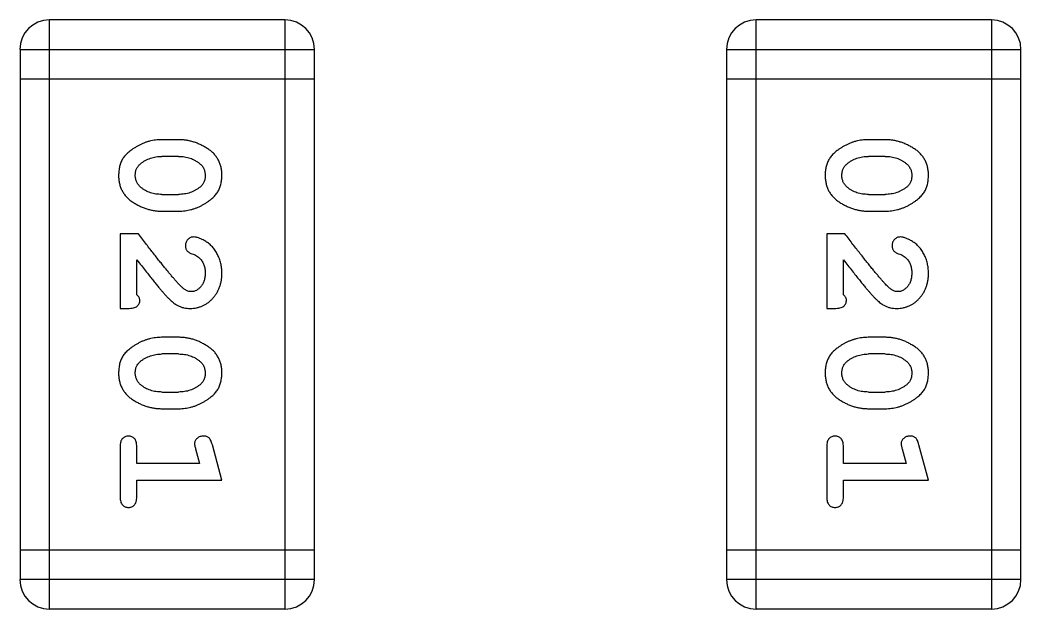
# Model space of a CAD drawing. Header units: millimetres. Extents: x 563 to 681, y 173 to 284.
# Drawn here: x 650.065 to 651.101, y 178.621 to 179.23 of the extents above; entities that cross this region are included whole.
import ezdxf

# ---------------------------------------------------------------- set-up
doc = ezdxf.new("R2010")
doc.units = ezdxf.units.MM
doc.header["$LTSCALE"] = 30.734
doc.layers.get('0').update_dxf_attribs({"linetype": 'CONTINUOUS'})

msp = doc.modelspace()

# ---------------------------------------------------------------- linework, layer by layer
at = {"linetype": 'Continuous'}
for p, q in [((650.3389, 179.2302), (650.095, 179.2302)), ((650.095, 178.6206), (650.095, 179.2302)), ((650.3389, 179.2302), (650.3389, 178.6206)), ((651.0705, 179.2302), (650.8267, 179.2302)), ((650.8267, 178.6206), (650.8267, 179.2302)), ((651.0705, 179.2302), (651.0705, 178.6206)), ((650.0646, 179.1997), (650.3694, 179.1997)), ((650.0646, 179.1997), (650.0646, 178.651)), ((650.3694, 178.651), (650.3694, 179.1997)), ((650.7962, 179.1997), (651.101, 179.1997)), ((650.7962, 179.1997), (650.7962, 178.651)), ((651.101, 178.651), (651.101, 179.1997)), ((650.0646, 179.1692), (650.3694, 179.1692)), ((650.7962, 179.1692), (651.101, 179.1692)), ((650.229, 179.1063), (650.2112, 179.1063)), ((650.9606, 179.1063), (650.9429, 179.1063)), ((650.2287, 179.089), (650.2115, 179.089)), ((650.9604, 179.089), (650.9432, 179.089)), ((650.2115, 179.0496), (650.2287, 179.0496)), ((650.9432, 179.0496), (650.9604, 179.0496)), ((650.2112, 179.0323), (650.229, 179.0323)), ((650.9429, 179.0323), (650.9606, 179.0323)), ((650.1871, 179.0087), (650.1682, 179.0087)), ((650.1682, 179.0087), (650.1682, 178.9317)), ((650.9187, 179.0087), (650.8999, 179.0087)), ((650.8999, 179.0087), (650.8999, 178.9317)), ((650.1855, 178.9458), (650.1855, 178.982)), ((650.9172, 178.9458), (650.9172, 178.982)), ((650.1682, 178.9317), (650.1761, 178.9317)), ((650.8999, 178.9317), (650.9077, 178.9317)), ((650.229, 178.9018), (650.2112, 178.9018)), ((650.9606, 178.9018), (650.9429, 178.9018)), ((650.2287, 178.8845), (650.2115, 178.8845)), ((650.9604, 178.8845), (650.9432, 178.8845)), ((650.2115, 178.8451), (650.2287, 178.8451)), ((650.9432, 178.8451), (650.9604, 178.8451)), ((650.2112, 178.8278), (650.229, 178.8278)), ((650.9429, 178.8278), (650.9606, 178.8278)), ((650.2736, 178.7539), (650.2637, 178.7905)), ((651.0053, 178.7539), (650.9954, 178.7905)), ((650.1682, 178.7885), (650.1682, 178.7366)), ((650.1855, 178.7712), (650.1855, 178.7885)), ((650.2463, 178.7862), (650.2505, 178.7712)), ((650.8999, 178.7885), (650.8999, 178.7366)), ((650.9172, 178.7712), (650.9172, 178.7885)), ((650.978, 178.7862), (650.9821, 178.7712)), ((650.2505, 178.7712), (650.1855, 178.7712)), ((650.9821, 178.7712), (650.9172, 178.7712)), ((650.1855, 178.7539), (650.2736, 178.7539)), ((650.1855, 178.7366), (650.1855, 178.7539)), ((650.9172, 178.7539), (651.0053, 178.7539)), ((650.9172, 178.7366), (650.9172, 178.7539)), ((650.3694, 178.6815), (650.0646, 178.6815)), ((651.101, 178.6815), (650.7962, 178.6815)), ((650.3694, 178.651), (650.0646, 178.651)), ((651.101, 178.651), (650.7962, 178.651)), ((650.095, 178.6206), (650.3389, 178.6206)), ((650.8267, 178.6206), (651.0705, 178.6206))]:
    msp.add_line(p, q, dxfattribs=at)
for centre, start, end in [((650.095, 179.1997), 90, 180), ((650.3389, 179.1997), 0, 90), ((650.8267, 179.1997), 90, 180), ((651.0705, 179.1997), 0, 90), ((650.095, 178.651), 180, 270), ((650.3389, 178.651), 270, 0), ((650.8267, 178.651), 180, 270), ((651.0705, 178.651), 270, 0)]:
    msp.add_arc(centre, 0.0305, start, end, dxfattribs=at)
for points, knots in [([(650.2112, 179.1063), (650.2102, 179.1063), (650.208, 179.1062), (650.2049, 179.1059), (650.2017, 179.1054), (650.1986, 179.1047), (650.1956, 179.1039), (650.1926, 179.1027), (650.1896, 179.1015), (650.1868, 179.1), (650.184, 179.0984), (650.1815, 179.0968), (650.1792, 179.0951), (650.1771, 179.0935), (650.1752, 179.0918), (650.1735, 179.0901), (650.1721, 179.0884), (650.1705, 179.086), (650.1689, 179.0828), (650.1676, 179.0786), (650.1668, 179.0741), (650.1667, 179.0709), (650.1666, 179.0692)], [0, 0, 0, 0, 0.049886, 0.09882, 0.148132, 0.19689, 0.246038, 0.295176, 0.345305, 0.395692, 0.445312, 0.491875, 0.535813, 0.577009, 0.616081, 0.652689, 0.687585, 0.720206, 0.785062, 0.85223, 0.923759, 1, 1, 1, 1]), ([(650.2736, 179.0695), (650.2736, 179.0709), (650.2735, 179.0737), (650.2728, 179.0778), (650.2716, 179.0816), (650.2701, 179.0852), (650.268, 179.0885), (650.2655, 179.0916), (650.2625, 179.0944), (650.2591, 179.0968), (650.2555, 179.099), (650.2519, 179.1009), (650.2482, 179.1026), (650.2444, 179.1039), (650.2406, 179.105), (650.2368, 179.1057), (650.2329, 179.1062), (650.2303, 179.1062), (650.229, 179.1063)], [0, 0, 0, 0, 0.06692, 0.130834, 0.19258, 0.252759, 0.312631, 0.373411, 0.436359, 0.501894, 0.568244, 0.632472, 0.69556, 0.757163, 0.818592, 0.878885, 0.939235, 1, 1, 1, 1]), ([(650.9429, 179.1063), (650.9418, 179.1063), (650.9397, 179.1062), (650.9365, 179.1059), (650.9334, 179.1054), (650.9303, 179.1047), (650.9272, 179.1039), (650.9243, 179.1027), (650.9213, 179.1015), (650.9184, 179.1), (650.9157, 179.0984), (650.9131, 179.0968), (650.9108, 179.0951), (650.9087, 179.0935), (650.9069, 179.0918), (650.9052, 179.0901), (650.9038, 179.0884), (650.9022, 179.086), (650.9006, 179.0828), (650.8992, 179.0786), (650.8984, 179.0741), (650.8983, 179.0709), (650.8983, 179.0692)], [0, 0, 0, 0, 0.049886, 0.09882, 0.148132, 0.19689, 0.246038, 0.295176, 0.345305, 0.395692, 0.445312, 0.491875, 0.535813, 0.577009, 0.616081, 0.652689, 0.687585, 0.720206, 0.785062, 0.85223, 0.923759, 1, 1, 1, 1]), ([(651.0053, 179.0695), (651.0052, 179.0709), (651.0051, 179.0737), (651.0044, 179.0778), (651.0033, 179.0816), (651.0017, 179.0852), (650.9997, 179.0885), (650.9971, 179.0916), (650.9942, 179.0944), (650.9908, 179.0968), (650.9872, 179.099), (650.9835, 179.1009), (650.9798, 179.1026), (650.976, 179.1039), (650.9723, 179.105), (650.9684, 179.1057), (650.9645, 179.1062), (650.9619, 179.1062), (650.9606, 179.1063)], [0, 0, 0, 0, 0.06692, 0.130834, 0.19258, 0.252759, 0.312631, 0.373411, 0.436359, 0.501894, 0.568244, 0.632472, 0.69556, 0.757163, 0.818592, 0.878885, 0.939235, 1, 1, 1, 1]), ([(650.1839, 179.0692), (650.1839, 179.0698), (650.184, 179.0711), (650.1842, 179.0729), (650.1846, 179.0746), (650.1852, 179.0762), (650.186, 179.0776), (650.1869, 179.079), (650.188, 179.0802), (650.1888, 179.081), (650.1892, 179.0813)], [0, 0, 0, 0, 0.139844, 0.271849, 0.399162, 0.521619, 0.6402, 0.758957, 0.87828, 1, 1, 1, 1]), ([(650.1892, 179.0813), (650.19, 179.0819), (650.1916, 179.0832), (650.1941, 179.0847), (650.1968, 179.086), (650.1995, 179.0871), (650.2024, 179.0879), (650.2053, 179.0886), (650.2084, 179.0889), (650.2105, 179.0889), (650.2115, 179.089)], [0, 0, 0, 0, 0.124927, 0.248361, 0.370889, 0.492583, 0.61616, 0.741472, 0.869044, 1, 1, 1, 1]), ([(650.2287, 179.089), (650.2298, 179.0889), (650.2318, 179.0889), (650.2349, 179.0886), (650.2378, 179.088), (650.2406, 179.0872), (650.2433, 179.0862), (650.2458, 179.0849), (650.2483, 179.0835), (650.2497, 179.0823), (650.2505, 179.0817)], [0, 0, 0, 0, 0.135446, 0.266257, 0.393419, 0.517936, 0.639137, 0.758785, 0.879345, 1, 1, 1, 1]), ([(650.2505, 179.0817), (650.2509, 179.0813), (650.2519, 179.0805), (650.253, 179.0792), (650.2541, 179.0778), (650.2549, 179.0762), (650.2555, 179.0746), (650.256, 179.073), (650.2562, 179.0712), (650.2563, 179.07), (650.2563, 179.0694)], [0, 0, 0, 0, 0.13042, 0.256046, 0.378133, 0.498725, 0.620452, 0.742761, 0.869406, 1, 1, 1, 1]), ([(650.9156, 179.0692), (650.9156, 179.0698), (650.9156, 179.0711), (650.9159, 179.0729), (650.9163, 179.0746), (650.9169, 179.0762), (650.9176, 179.0776), (650.9185, 179.079), (650.9196, 179.0802), (650.9205, 179.081), (650.9209, 179.0813)], [0, 0, 0, 0, 0.139844, 0.271849, 0.399162, 0.521619, 0.6402, 0.758957, 0.87828, 1, 1, 1, 1]), ([(650.9209, 179.0813), (650.9217, 179.0819), (650.9232, 179.0832), (650.9258, 179.0847), (650.9284, 179.086), (650.9312, 179.0871), (650.934, 179.0879), (650.937, 179.0886), (650.94, 179.0889), (650.9421, 179.0889), (650.9432, 179.089)], [0, 0, 0, 0, 0.124927, 0.248361, 0.370889, 0.492583, 0.61616, 0.741472, 0.869044, 1, 1, 1, 1]), ([(650.9604, 179.089), (650.9614, 179.0889), (650.9635, 179.0889), (650.9666, 179.0886), (650.9695, 179.088), (650.9723, 179.0872), (650.975, 179.0862), (650.9775, 179.0849), (650.9799, 179.0835), (650.9814, 179.0823), (650.9821, 179.0817)], [0, 0, 0, 0, 0.135446, 0.266257, 0.393419, 0.517936, 0.639137, 0.758785, 0.879345, 1, 1, 1, 1]), ([(650.9821, 179.0817), (650.9826, 179.0813), (650.9835, 179.0805), (650.9847, 179.0792), (650.9857, 179.0778), (650.9865, 179.0762), (650.9872, 179.0746), (650.9876, 179.073), (650.9879, 179.0712), (650.9879, 179.07), (650.9879, 179.0694)], [0, 0, 0, 0, 0.13042, 0.256046, 0.378133, 0.498725, 0.620452, 0.742761, 0.869406, 1, 1, 1, 1]), ([(650.1666, 179.0692), (650.1667, 179.0678), (650.1667, 179.065), (650.1674, 179.0609), (650.1686, 179.057), (650.1702, 179.0535), (650.1722, 179.0501), (650.1747, 179.0471), (650.1776, 179.0443), (650.181, 179.0418), (650.1846, 179.0396), (650.1883, 179.0377), (650.192, 179.036), (650.1958, 179.0347), (650.1996, 179.0336), (650.2034, 179.0329), (650.2073, 179.0324), (650.2099, 179.0324), (650.2112, 179.0323)], [0, 0, 0, 0, 0.067217, 0.131051, 0.19272, 0.252824, 0.312745, 0.373449, 0.436041, 0.501494, 0.567761, 0.632087, 0.695096, 0.757109, 0.817993, 0.878657, 0.939311, 1, 1, 1, 1]), ([(650.1897, 179.0569), (650.1893, 179.0573), (650.1884, 179.0581), (650.1872, 179.0594), (650.1862, 179.0608), (650.1853, 179.0623), (650.1847, 179.0639), (650.1843, 179.0656), (650.184, 179.0674), (650.1839, 179.0686), (650.1839, 179.0692)], [0, 0, 0, 0, 0.129853, 0.25607, 0.380154, 0.49978, 0.62208, 0.743277, 0.868791, 1, 1, 1, 1]), ([(650.229, 179.0323), (650.2301, 179.0324), (650.2322, 179.0324), (650.2354, 179.0327), (650.2385, 179.0332), (650.2416, 179.0339), (650.2447, 179.0348), (650.2477, 179.0359), (650.2507, 179.0372), (650.2535, 179.0387), (650.2563, 179.0403), (650.2588, 179.0419), (650.2611, 179.0436), (650.2633, 179.0453), (650.2651, 179.047), (650.2667, 179.0487), (650.2682, 179.0504), (650.2697, 179.0528), (650.2713, 179.056), (650.2727, 179.0601), (650.2734, 179.0647), (650.2735, 179.0678), (650.2736, 179.0695)], [0, 0, 0, 0, 0.049855, 0.099516, 0.148482, 0.19758, 0.246804, 0.296268, 0.346517, 0.397047, 0.446826, 0.49336, 0.537801, 0.579207, 0.617974, 0.654833, 0.689171, 0.722088, 0.786392, 0.853518, 0.924186, 1, 1, 1, 1]), ([(650.2563, 179.0694), (650.2563, 179.0687), (650.2563, 179.0675), (650.256, 179.0657), (650.2556, 179.064), (650.255, 179.0624), (650.2543, 179.0609), (650.2533, 179.0596), (650.2523, 179.0583), (650.2514, 179.0576), (650.251, 179.0572)], [0, 0, 0, 0, 0.138115, 0.270177, 0.397547, 0.520057, 0.63869, 0.757499, 0.878226, 1, 1, 1, 1]), ([(650.8983, 179.0692), (650.8983, 179.0678), (650.8984, 179.065), (650.8991, 179.0609), (650.9002, 179.057), (650.9018, 179.0535), (650.9038, 179.0501), (650.9064, 179.0471), (650.9093, 179.0443), (650.9127, 179.0418), (650.9163, 179.0396), (650.92, 179.0377), (650.9237, 179.036), (650.9274, 179.0347), (650.9313, 179.0336), (650.9351, 179.0329), (650.939, 179.0324), (650.9416, 179.0324), (650.9429, 179.0323)], [0, 0, 0, 0, 0.067217, 0.131051, 0.19272, 0.252824, 0.312745, 0.373449, 0.436041, 0.501494, 0.567761, 0.632087, 0.695096, 0.757109, 0.817993, 0.878657, 0.939311, 1, 1, 1, 1]), ([(650.9214, 179.0569), (650.9209, 179.0573), (650.92, 179.0581), (650.9188, 179.0594), (650.9178, 179.0608), (650.917, 179.0623), (650.9164, 179.0639), (650.9159, 179.0656), (650.9156, 179.0674), (650.9156, 179.0686), (650.9156, 179.0692)], [0, 0, 0, 0, 0.129853, 0.25607, 0.380154, 0.49978, 0.62208, 0.743277, 0.868791, 1, 1, 1, 1]), ([(650.9606, 179.0323), (650.9617, 179.0324), (650.9639, 179.0324), (650.967, 179.0327), (650.9702, 179.0332), (650.9733, 179.0339), (650.9763, 179.0348), (650.9793, 179.0359), (650.9823, 179.0372), (650.9852, 179.0387), (650.9879, 179.0403), (650.9905, 179.0419), (650.9928, 179.0436), (650.9949, 179.0453), (650.9968, 179.047), (650.9984, 179.0487), (650.9998, 179.0504), (651.0014, 179.0528), (651.003, 179.056), (651.0043, 179.0601), (651.0051, 179.0647), (651.0052, 179.0678), (651.0053, 179.0695)], [0, 0, 0, 0, 0.049855, 0.099516, 0.148482, 0.19758, 0.246804, 0.296268, 0.346517, 0.397047, 0.446826, 0.49336, 0.537801, 0.579207, 0.617974, 0.654833, 0.689171, 0.722088, 0.786392, 0.853518, 0.924186, 1, 1, 1, 1]), ([(650.9879, 179.0694), (650.9879, 179.0687), (650.9879, 179.0675), (650.9877, 179.0657), (650.9873, 179.064), (650.9867, 179.0624), (650.9859, 179.0609), (650.985, 179.0596), (650.9839, 179.0583), (650.9831, 179.0576), (650.9827, 179.0572)], [0, 0, 0, 0, 0.138115, 0.270177, 0.397547, 0.520057, 0.63869, 0.757499, 0.878226, 1, 1, 1, 1]), ([(650.2115, 179.0496), (650.2104, 179.0497), (650.2084, 179.0497), (650.2053, 179.05), (650.2024, 179.0506), (650.1996, 179.0514), (650.1969, 179.0524), (650.1944, 179.0537), (650.192, 179.0551), (650.1905, 179.0563), (650.1897, 179.0569)], [0, 0, 0, 0, 0.135449, 0.266263, 0.393429, 0.516942, 0.639128, 0.758779, 0.879341, 1, 1, 1, 1]), ([(650.251, 179.0572), (650.2502, 179.0566), (650.2486, 179.0554), (650.2461, 179.0539), (650.2434, 179.0525), (650.2407, 179.0515), (650.2378, 179.0506), (650.2349, 179.0501), (650.2318, 179.0497), (650.2298, 179.0497), (650.2287, 179.0496)], [0, 0, 0, 0, 0.125331, 0.248948, 0.371201, 0.494032, 0.616811, 0.742104, 0.868849, 1, 1, 1, 1]), ([(650.9432, 179.0496), (650.9421, 179.0497), (650.94, 179.0497), (650.937, 179.05), (650.934, 179.0506), (650.9312, 179.0514), (650.9286, 179.0524), (650.926, 179.0537), (650.9236, 179.0551), (650.9221, 179.0563), (650.9214, 179.0569)], [0, 0, 0, 0, 0.135449, 0.266263, 0.393429, 0.516942, 0.639128, 0.758779, 0.879341, 1, 1, 1, 1]), ([(650.9827, 179.0572), (650.9819, 179.0566), (650.9803, 179.0554), (650.9777, 179.0539), (650.9751, 179.0525), (650.9723, 179.0515), (650.9695, 179.0506), (650.9665, 179.0501), (650.9635, 179.0497), (650.9614, 179.0497), (650.9604, 179.0496)], [0, 0, 0, 0, 0.125331, 0.248948, 0.371201, 0.494032, 0.616811, 0.742104, 0.868849, 1, 1, 1, 1]), ([(650.2321, 178.9537), (650.2316, 178.9542), (650.2306, 178.9551), (650.2291, 178.9567), (650.2273, 178.9586), (650.2254, 178.9608), (650.2233, 178.9632), (650.2209, 178.966), (650.2184, 178.969), (650.2157, 178.9723), (650.2128, 178.9759), (650.2097, 178.9797), (650.2064, 178.9839), (650.2029, 178.9883), (650.1992, 178.993), (650.1954, 178.998), (650.1913, 179.0033), (650.1885, 179.0069), (650.1871, 179.0087)], [0, 0, 0, 0, 0.026647, 0.057942, 0.094152, 0.134806, 0.180631, 0.231142, 0.286385, 0.346321, 0.411439, 0.481035, 0.555329, 0.634592, 0.718826, 0.807759, 0.901393, 1, 1, 1, 1]), ([(650.9637, 178.9537), (650.9633, 178.9542), (650.9623, 178.9551), (650.9607, 178.9567), (650.959, 178.9586), (650.9571, 178.9608), (650.9549, 178.9632), (650.9526, 178.966), (650.9501, 178.969), (650.9474, 178.9723), (650.9445, 178.9759), (650.9414, 178.9797), (650.9381, 178.9839), (650.9346, 178.9883), (650.9309, 178.993), (650.927, 178.998), (650.9229, 179.0033), (650.9202, 179.0069), (650.9187, 179.0087)], [0, 0, 0, 0, 0.026647, 0.057942, 0.094152, 0.134806, 0.180631, 0.231142, 0.286385, 0.346321, 0.411439, 0.481035, 0.555329, 0.634592, 0.718826, 0.807759, 0.901393, 1, 1, 1, 1]), ([(650.2443, 179.0056), (650.2437, 179.0056), (650.2426, 179.0055), (650.2411, 179.005), (650.2396, 179.0041), (650.2383, 179.003), (650.2372, 179.0017), (650.2364, 179.0001), (650.2359, 178.9985), (650.2359, 178.9974), (650.2358, 178.9968)], [0, 0, 0, 0, 0.120856, 0.239483, 0.360995, 0.490166, 0.620982, 0.746416, 0.870253, 1, 1, 1, 1]), ([(650.2358, 178.9968), (650.2359, 178.9963), (650.2359, 178.9953), (650.2362, 178.9939), (650.2366, 178.9927), (650.2373, 178.9916), (650.2382, 178.9905), (650.2394, 178.9897), (650.2408, 178.9889), (650.2418, 178.9885), (650.2424, 178.9883)], [0, 0, 0, 0, 0.127347, 0.246131, 0.359406, 0.470543, 0.586092, 0.711469, 0.847022, 1, 1, 1, 1]), ([(650.2736, 178.9683), (650.2735, 178.97), (650.2734, 178.9734), (650.2726, 178.9783), (650.2711, 178.9831), (650.2691, 178.9876), (650.2667, 178.9917), (650.2638, 178.9953), (650.2606, 178.9985), (650.257, 179.001), (650.2535, 179.003), (650.2501, 179.0044), (650.2471, 179.0054), (650.2452, 179.0055), (650.2443, 179.0056)], [0, 0, 0, 0, 0.098286, 0.193983, 0.289056, 0.384352, 0.477435, 0.566197, 0.652355, 0.737986, 0.818188, 0.887401, 0.94802, 1, 1, 1, 1]), ([(650.9759, 179.0056), (650.9754, 179.0056), (650.9743, 179.0055), (650.9727, 179.005), (650.9713, 179.0041), (650.97, 179.003), (650.9689, 179.0017), (650.9681, 179.0001), (650.9676, 178.9985), (650.9675, 178.9974), (650.9675, 178.9968)], [0, 0, 0, 0, 0.120856, 0.239483, 0.360995, 0.490166, 0.620982, 0.746416, 0.870253, 1, 1, 1, 1]), ([(650.9675, 178.9968), (650.9675, 178.9963), (650.9676, 178.9953), (650.9678, 178.9939), (650.9683, 178.9927), (650.969, 178.9916), (650.9699, 178.9905), (650.9711, 178.9897), (650.9725, 178.9889), (650.9735, 178.9885), (650.9741, 178.9883)], [0, 0, 0, 0, 0.127347, 0.246131, 0.359406, 0.470543, 0.586092, 0.711469, 0.847022, 1, 1, 1, 1]), ([(651.0053, 178.9683), (651.0052, 178.97), (651.0051, 178.9734), (651.0042, 178.9783), (651.0028, 178.9831), (651.0008, 178.9876), (650.9984, 178.9917), (650.9955, 178.9953), (650.9923, 178.9985), (650.9887, 179.001), (650.9851, 179.003), (650.9818, 179.0044), (650.9788, 179.0054), (650.9768, 179.0055), (650.9759, 179.0056)], [0, 0, 0, 0, 0.098286, 0.193983, 0.289056, 0.384352, 0.477435, 0.566197, 0.652355, 0.737986, 0.818188, 0.887401, 0.94802, 1, 1, 1, 1]), ([(650.2424, 178.9883), (650.2433, 178.988), (650.245, 178.9874), (650.2473, 178.9862), (650.2493, 178.9849), (650.2504, 178.9838), (650.2509, 178.9833)], [0, 0, 0, 0, 0.285518, 0.544185, 0.781367, 1, 1, 1, 1]), ([(650.9741, 178.9883), (650.975, 178.988), (650.9767, 178.9874), (650.979, 178.9862), (650.981, 178.9849), (650.9821, 178.9838), (650.9826, 178.9833)], [0, 0, 0, 0, 0.285518, 0.544185, 0.781367, 1, 1, 1, 1]), ([(650.1855, 178.982), (650.1871, 178.98), (650.1901, 178.9762), (650.1944, 178.9707), (650.1983, 178.9657), (650.2019, 178.9613), (650.205, 178.9573), (650.2079, 178.9539), (650.2103, 178.951), (650.2118, 178.9492), (650.2125, 178.9484)], [0, 0, 0, 0, 0.176662, 0.337826, 0.484741, 0.617764, 0.73494, 0.837793, 0.926412, 1, 1, 1, 1]), ([(650.2509, 178.9833), (650.2513, 178.9828), (650.2522, 178.9818), (650.2533, 178.9802), (650.2542, 178.9785), (650.255, 178.9766), (650.2556, 178.9747), (650.256, 178.9727), (650.2563, 178.9706), (650.2563, 178.9692), (650.2563, 178.9684)], [0, 0, 0, 0, 0.121873, 0.243139, 0.363336, 0.485133, 0.607572, 0.734701, 0.864814, 1, 1, 1, 1]), ([(650.9172, 178.982), (650.9187, 178.98), (650.9217, 178.9762), (650.926, 178.9707), (650.93, 178.9657), (650.9335, 178.9613), (650.9367, 178.9573), (650.9395, 178.9539), (650.942, 178.951), (650.9435, 178.9492), (650.9442, 178.9484)], [0, 0, 0, 0, 0.176662, 0.337826, 0.484741, 0.617764, 0.73494, 0.837793, 0.926412, 1, 1, 1, 1]), ([(650.9826, 178.9833), (650.983, 178.9828), (650.9838, 178.9818), (650.985, 178.9802), (650.9859, 178.9785), (650.9866, 178.9766), (650.9872, 178.9747), (650.9876, 178.9727), (650.9879, 178.9706), (650.9879, 178.9692), (650.9879, 178.9684)], [0, 0, 0, 0, 0.121873, 0.243139, 0.363336, 0.485133, 0.607572, 0.734701, 0.864814, 1, 1, 1, 1]), ([(650.2408, 178.9317), (650.2419, 178.9317), (650.2441, 178.9318), (650.2474, 178.9322), (650.2505, 178.9331), (650.2535, 178.9342), (650.2563, 178.9356), (650.259, 178.9374), (650.2616, 178.9395), (650.2641, 178.9419), (650.2663, 178.9446), (650.2683, 178.9474), (650.2699, 178.9505), (650.2713, 178.9537), (650.2723, 178.9571), (650.2731, 178.9607), (650.2735, 178.9644), (650.2736, 178.967), (650.2736, 178.9683)], [0, 0, 0, 0, 0.060981, 0.120256, 0.178148, 0.236115, 0.293993, 0.352864, 0.413358, 0.476056, 0.539296, 0.602396, 0.665116, 0.728325, 0.792919, 0.859317, 0.928302, 1, 1, 1, 1]), ([(650.2563, 178.9684), (650.2562, 178.967), (650.2562, 178.9644), (650.2553, 178.9605), (650.2539, 178.9571), (650.252, 178.9543), (650.2497, 178.952), (650.2473, 178.9502), (650.2446, 178.9492), (650.2427, 178.949), (650.2418, 178.949)], [0, 0, 0, 0, 0.156344, 0.299348, 0.4327, 0.561, 0.682299, 0.791883, 0.89611, 1, 1, 1, 1]), ([(650.9725, 178.9317), (650.9736, 178.9317), (650.9758, 178.9318), (650.979, 178.9322), (650.9821, 178.9331), (650.9851, 178.9342), (650.988, 178.9356), (650.9907, 178.9374), (650.9933, 178.9395), (650.9957, 178.9419), (650.9979, 178.9446), (650.9999, 178.9474), (651.0016, 178.9505), (651.0029, 178.9537), (651.004, 178.9571), (651.0047, 178.9607), (651.0052, 178.9644), (651.0052, 178.967), (651.0053, 178.9683)], [0, 0, 0, 0, 0.060981, 0.120256, 0.178148, 0.236115, 0.293993, 0.352864, 0.413358, 0.476056, 0.539296, 0.602396, 0.665116, 0.728325, 0.792919, 0.859317, 0.928302, 1, 1, 1, 1]), ([(650.9879, 178.9684), (650.9879, 178.967), (650.9878, 178.9644), (650.987, 178.9605), (650.9856, 178.9571), (650.9837, 178.9543), (650.9814, 178.952), (650.9789, 178.9502), (650.9762, 178.9492), (650.9744, 178.949), (650.9734, 178.949)], [0, 0, 0, 0, 0.156344, 0.299348, 0.4327, 0.561, 0.682299, 0.791883, 0.89611, 1, 1, 1, 1]), ([(650.1886, 178.9403), (650.1886, 178.9408), (650.1885, 178.9417), (650.1879, 178.9431), (650.1869, 178.9445), (650.186, 178.9453), (650.1855, 178.9458)], [0, 0, 0, 0, 0.20611, 0.432681, 0.695597, 1, 1, 1, 1]), ([(650.2125, 178.9484), (650.2133, 178.9475), (650.2148, 178.9458), (650.217, 178.9435), (650.2191, 178.9414), (650.2211, 178.9395), (650.223, 178.9379), (650.2248, 178.9365), (650.2264, 178.9354), (650.2284, 178.9343), (650.231, 178.9332), (650.2342, 178.9323), (650.2375, 178.9317), (650.2397, 178.9317), (650.2408, 178.9317)], [0, 0, 0, 0, 0.103002, 0.197728, 0.285279, 0.365235, 0.437224, 0.502446, 0.560545, 0.611446, 0.707576, 0.80349, 0.900532, 1, 1, 1, 1]), ([(650.2418, 178.949), (650.241, 178.949), (650.2393, 178.9491), (650.2369, 178.9501), (650.2344, 178.9516), (650.2329, 178.953), (650.2321, 178.9537)], [0, 0, 0, 0, 0.212836, 0.442809, 0.70317, 1, 1, 1, 1]), ([(650.9203, 178.9403), (650.9203, 178.9408), (650.9202, 178.9417), (650.9195, 178.9431), (650.9185, 178.9445), (650.9176, 178.9453), (650.9172, 178.9458)], [0, 0, 0, 0, 0.20611, 0.432681, 0.695597, 1, 1, 1, 1]), ([(650.9442, 178.9484), (650.945, 178.9475), (650.9465, 178.9458), (650.9487, 178.9435), (650.9508, 178.9414), (650.9528, 178.9395), (650.9546, 178.9379), (650.9564, 178.9365), (650.958, 178.9354), (650.9601, 178.9343), (650.9627, 178.9332), (650.9658, 178.9323), (650.9691, 178.9317), (650.9714, 178.9317), (650.9725, 178.9317)], [0, 0, 0, 0, 0.103002, 0.197728, 0.285279, 0.365235, 0.437224, 0.502446, 0.560545, 0.611446, 0.707576, 0.80349, 0.900532, 1, 1, 1, 1]), ([(650.9734, 178.949), (650.9726, 178.949), (650.971, 178.9491), (650.9686, 178.9501), (650.9661, 178.9516), (650.9645, 178.953), (650.9637, 178.9537)], [0, 0, 0, 0, 0.212836, 0.442809, 0.70317, 1, 1, 1, 1]), ([(650.1761, 178.9317), (650.1771, 178.9317), (650.1791, 178.9317), (650.1818, 178.9322), (650.1841, 178.9328), (650.1858, 178.9339), (650.1871, 178.9352), (650.188, 178.9367), (650.1886, 178.9384), (650.1886, 178.9397), (650.1886, 178.9403)], [0, 0, 0, 0, 0.1844, 0.34094, 0.473574, 0.586824, 0.690029, 0.789175, 0.890445, 1, 1, 1, 1]), ([(650.9077, 178.9317), (650.9088, 178.9317), (650.9108, 178.9317), (650.9135, 178.9322), (650.9157, 178.9328), (650.9175, 178.9339), (650.9187, 178.9352), (650.9197, 178.9367), (650.9202, 178.9384), (650.9203, 178.9397), (650.9203, 178.9403)], [0, 0, 0, 0, 0.1844, 0.34094, 0.473574, 0.586824, 0.690029, 0.789175, 0.890445, 1, 1, 1, 1]), ([(650.2112, 178.9018), (650.2102, 178.9017), (650.208, 178.9017), (650.2049, 178.9014), (650.2017, 178.9009), (650.1986, 178.9002), (650.1956, 178.8993), (650.1926, 178.8982), (650.1896, 178.897), (650.1868, 178.8955), (650.184, 178.8939), (650.1815, 178.8923), (650.1792, 178.8906), (650.1771, 178.889), (650.1752, 178.8873), (650.1735, 178.8856), (650.1721, 178.8839), (650.1705, 178.8815), (650.1689, 178.8783), (650.1676, 178.8741), (650.1668, 178.8695), (650.1667, 178.8664), (650.1666, 178.8647)], [0, 0, 0, 0, 0.049886, 0.09882, 0.148132, 0.19689, 0.246038, 0.295176, 0.345305, 0.395692, 0.445312, 0.491875, 0.535813, 0.577009, 0.616081, 0.652689, 0.687585, 0.720206, 0.785062, 0.85223, 0.923759, 1, 1, 1, 1]), ([(650.2736, 178.865), (650.2736, 178.8664), (650.2735, 178.8692), (650.2728, 178.8733), (650.2716, 178.8771), (650.2701, 178.8807), (650.268, 178.884), (650.2655, 178.8871), (650.2625, 178.8898), (650.2591, 178.8923), (650.2555, 178.8945), (650.2519, 178.8964), (650.2482, 178.8981), (650.2444, 178.8994), (650.2406, 178.9005), (650.2368, 178.9012), (650.2329, 178.9017), (650.2303, 178.9017), (650.229, 178.9018)], [0, 0, 0, 0, 0.06692, 0.130834, 0.19258, 0.252759, 0.312631, 0.373411, 0.436359, 0.501894, 0.568244, 0.632472, 0.69556, 0.757163, 0.818592, 0.878885, 0.939235, 1, 1, 1, 1]), ([(650.9429, 178.9018), (650.9418, 178.9017), (650.9397, 178.9017), (650.9365, 178.9014), (650.9334, 178.9009), (650.9303, 178.9002), (650.9272, 178.8993), (650.9243, 178.8982), (650.9213, 178.897), (650.9184, 178.8955), (650.9157, 178.8939), (650.9131, 178.8923), (650.9108, 178.8906), (650.9087, 178.889), (650.9069, 178.8873), (650.9052, 178.8856), (650.9038, 178.8839), (650.9022, 178.8815), (650.9006, 178.8783), (650.8992, 178.8741), (650.8984, 178.8695), (650.8983, 178.8664), (650.8983, 178.8647)], [0, 0, 0, 0, 0.049886, 0.09882, 0.148132, 0.19689, 0.246038, 0.295176, 0.345305, 0.395692, 0.445312, 0.491875, 0.535813, 0.577009, 0.616081, 0.652689, 0.687585, 0.720206, 0.785062, 0.85223, 0.923759, 1, 1, 1, 1]), ([(651.0053, 178.865), (651.0052, 178.8664), (651.0051, 178.8692), (651.0044, 178.8733), (651.0033, 178.8771), (651.0017, 178.8807), (650.9997, 178.884), (650.9971, 178.8871), (650.9942, 178.8898), (650.9908, 178.8923), (650.9872, 178.8945), (650.9835, 178.8964), (650.9798, 178.8981), (650.976, 178.8994), (650.9723, 178.9005), (650.9684, 178.9012), (650.9645, 178.9017), (650.9619, 178.9017), (650.9606, 178.9018)], [0, 0, 0, 0, 0.06692, 0.130834, 0.19258, 0.252759, 0.312631, 0.373411, 0.436359, 0.501894, 0.568244, 0.632472, 0.69556, 0.757163, 0.818592, 0.878885, 0.939235, 1, 1, 1, 1]), ([(650.1892, 178.8768), (650.19, 178.8774), (650.1916, 178.8786), (650.1941, 178.8802), (650.1968, 178.8815), (650.1995, 178.8826), (650.2024, 178.8834), (650.2053, 178.884), (650.2084, 178.8844), (650.2105, 178.8844), (650.2115, 178.8845)], [0, 0, 0, 0, 0.124927, 0.248361, 0.370889, 0.492583, 0.61616, 0.741472, 0.869044, 1, 1, 1, 1]), ([(650.2287, 178.8845), (650.2298, 178.8844), (650.2318, 178.8844), (650.2349, 178.8841), (650.2378, 178.8835), (650.2406, 178.8827), (650.2433, 178.8817), (650.2458, 178.8804), (650.2483, 178.8789), (650.2497, 178.8778), (650.2505, 178.8772)], [0, 0, 0, 0, 0.135446, 0.266257, 0.393419, 0.517936, 0.639137, 0.758785, 0.879345, 1, 1, 1, 1]), ([(650.9209, 178.8768), (650.9217, 178.8774), (650.9232, 178.8786), (650.9258, 178.8802), (650.9284, 178.8815), (650.9312, 178.8826), (650.934, 178.8834), (650.937, 178.884), (650.94, 178.8844), (650.9421, 178.8844), (650.9432, 178.8845)], [0, 0, 0, 0, 0.124927, 0.248361, 0.370889, 0.492583, 0.61616, 0.741472, 0.869044, 1, 1, 1, 1]), ([(650.9604, 178.8845), (650.9614, 178.8844), (650.9635, 178.8844), (650.9666, 178.8841), (650.9695, 178.8835), (650.9723, 178.8827), (650.975, 178.8817), (650.9775, 178.8804), (650.9799, 178.8789), (650.9814, 178.8778), (650.9821, 178.8772)], [0, 0, 0, 0, 0.135446, 0.266257, 0.393419, 0.517936, 0.639137, 0.758785, 0.879345, 1, 1, 1, 1]), ([(650.1839, 178.8647), (650.1839, 178.8653), (650.184, 178.8666), (650.1842, 178.8684), (650.1846, 178.8701), (650.1852, 178.8716), (650.186, 178.8731), (650.1869, 178.8745), (650.188, 178.8757), (650.1888, 178.8764), (650.1892, 178.8768)], [0, 0, 0, 0, 0.139844, 0.271849, 0.399162, 0.521619, 0.6402, 0.758957, 0.87828, 1, 1, 1, 1]), ([(650.2505, 178.8772), (650.2509, 178.8768), (650.2519, 178.876), (650.253, 178.8747), (650.2541, 178.8733), (650.2549, 178.8717), (650.2555, 178.8701), (650.256, 178.8684), (650.2562, 178.8667), (650.2563, 178.8655), (650.2563, 178.8648)], [0, 0, 0, 0, 0.13042, 0.256046, 0.378133, 0.498725, 0.620452, 0.742761, 0.869406, 1, 1, 1, 1]), ([(650.9156, 178.8647), (650.9156, 178.8653), (650.9156, 178.8666), (650.9159, 178.8684), (650.9163, 178.8701), (650.9169, 178.8716), (650.9176, 178.8731), (650.9185, 178.8745), (650.9196, 178.8757), (650.9205, 178.8764), (650.9209, 178.8768)], [0, 0, 0, 0, 0.139844, 0.271849, 0.399162, 0.521619, 0.6402, 0.758957, 0.87828, 1, 1, 1, 1]), ([(650.9821, 178.8772), (650.9826, 178.8768), (650.9835, 178.876), (650.9847, 178.8747), (650.9857, 178.8733), (650.9865, 178.8717), (650.9872, 178.8701), (650.9876, 178.8684), (650.9879, 178.8667), (650.9879, 178.8655), (650.9879, 178.8648)], [0, 0, 0, 0, 0.13042, 0.256046, 0.378133, 0.498725, 0.620452, 0.742761, 0.869406, 1, 1, 1, 1]), ([(650.1666, 178.8647), (650.1667, 178.8633), (650.1667, 178.8605), (650.1674, 178.8564), (650.1686, 178.8525), (650.1702, 178.849), (650.1722, 178.8456), (650.1747, 178.8426), (650.1776, 178.8398), (650.181, 178.8373), (650.1846, 178.8351), (650.1883, 178.8332), (650.192, 178.8315), (650.1958, 178.8302), (650.1996, 178.8291), (650.2034, 178.8284), (650.2073, 178.8279), (650.2099, 178.8279), (650.2112, 178.8278)], [0, 0, 0, 0, 0.067217, 0.131051, 0.19272, 0.252824, 0.312745, 0.373449, 0.436041, 0.501494, 0.567761, 0.632087, 0.695096, 0.757109, 0.817993, 0.878657, 0.939311, 1, 1, 1, 1]), ([(650.1897, 178.8524), (650.1893, 178.8528), (650.1884, 178.8536), (650.1872, 178.8549), (650.1862, 178.8563), (650.1853, 178.8578), (650.1847, 178.8594), (650.1843, 178.8611), (650.184, 178.8628), (650.1839, 178.8641), (650.1839, 178.8647)], [0, 0, 0, 0, 0.129853, 0.25607, 0.380154, 0.49978, 0.62208, 0.743277, 0.868791, 1, 1, 1, 1]), ([(650.229, 178.8278), (650.2301, 178.8278), (650.2322, 178.8279), (650.2354, 178.8282), (650.2385, 178.8287), (650.2416, 178.8294), (650.2447, 178.8303), (650.2477, 178.8314), (650.2507, 178.8327), (650.2535, 178.8342), (650.2563, 178.8358), (650.2588, 178.8374), (650.2611, 178.8391), (650.2633, 178.8408), (650.2651, 178.8425), (650.2667, 178.8442), (650.2682, 178.8459), (650.2697, 178.8483), (650.2713, 178.8515), (650.2727, 178.8556), (650.2734, 178.8602), (650.2735, 178.8633), (650.2736, 178.865)], [0, 0, 0, 0, 0.049855, 0.099516, 0.148482, 0.19758, 0.246804, 0.296268, 0.346517, 0.397047, 0.446826, 0.49336, 0.537801, 0.579207, 0.617974, 0.654833, 0.689171, 0.722088, 0.786392, 0.853518, 0.924186, 1, 1, 1, 1]), ([(650.2563, 178.8648), (650.2563, 178.8642), (650.2563, 178.863), (650.256, 178.8612), (650.2556, 178.8595), (650.255, 178.8579), (650.2543, 178.8564), (650.2533, 178.8551), (650.2523, 178.8538), (650.2514, 178.8531), (650.251, 178.8527)], [0, 0, 0, 0, 0.138115, 0.270177, 0.397547, 0.520057, 0.63869, 0.757499, 0.878226, 1, 1, 1, 1]), ([(650.8983, 178.8647), (650.8983, 178.8633), (650.8984, 178.8605), (650.8991, 178.8564), (650.9002, 178.8525), (650.9018, 178.849), (650.9038, 178.8456), (650.9064, 178.8426), (650.9093, 178.8398), (650.9127, 178.8373), (650.9163, 178.8351), (650.92, 178.8332), (650.9237, 178.8315), (650.9274, 178.8302), (650.9313, 178.8291), (650.9351, 178.8284), (650.939, 178.8279), (650.9416, 178.8279), (650.9429, 178.8278)], [0, 0, 0, 0, 0.067217, 0.131051, 0.19272, 0.252824, 0.312745, 0.373449, 0.436041, 0.501494, 0.567761, 0.632087, 0.695096, 0.757109, 0.817993, 0.878657, 0.939311, 1, 1, 1, 1]), ([(650.9214, 178.8524), (650.9209, 178.8528), (650.92, 178.8536), (650.9188, 178.8549), (650.9178, 178.8563), (650.917, 178.8578), (650.9164, 178.8594), (650.9159, 178.8611), (650.9156, 178.8628), (650.9156, 178.8641), (650.9156, 178.8647)], [0, 0, 0, 0, 0.129853, 0.25607, 0.380154, 0.49978, 0.62208, 0.743277, 0.868791, 1, 1, 1, 1]), ([(650.9606, 178.8278), (650.9617, 178.8278), (650.9639, 178.8279), (650.967, 178.8282), (650.9702, 178.8287), (650.9733, 178.8294), (650.9763, 178.8303), (650.9793, 178.8314), (650.9823, 178.8327), (650.9852, 178.8342), (650.9879, 178.8358), (650.9905, 178.8374), (650.9928, 178.8391), (650.9949, 178.8408), (650.9968, 178.8425), (650.9984, 178.8442), (650.9998, 178.8459), (651.0014, 178.8483), (651.003, 178.8515), (651.0043, 178.8556), (651.0051, 178.8602), (651.0052, 178.8633), (651.0053, 178.865)], [0, 0, 0, 0, 0.049855, 0.099516, 0.148482, 0.19758, 0.246804, 0.296268, 0.346517, 0.397047, 0.446826, 0.49336, 0.537801, 0.579207, 0.617974, 0.654833, 0.689171, 0.722088, 0.786392, 0.853518, 0.924186, 1, 1, 1, 1]), ([(650.9879, 178.8648), (650.9879, 178.8642), (650.9879, 178.863), (650.9877, 178.8612), (650.9873, 178.8595), (650.9867, 178.8579), (650.9859, 178.8564), (650.985, 178.8551), (650.9839, 178.8538), (650.9831, 178.8531), (650.9827, 178.8527)], [0, 0, 0, 0, 0.138115, 0.270177, 0.397547, 0.520057, 0.63869, 0.757499, 0.878226, 1, 1, 1, 1]), ([(650.2115, 178.8451), (650.2104, 178.8452), (650.2084, 178.8452), (650.2053, 178.8455), (650.2024, 178.8461), (650.1996, 178.8469), (650.1969, 178.8479), (650.1944, 178.8492), (650.192, 178.8506), (650.1905, 178.8518), (650.1897, 178.8524)], [0, 0, 0, 0, 0.135449, 0.266263, 0.393429, 0.516942, 0.639128, 0.758779, 0.879341, 1, 1, 1, 1]), ([(650.251, 178.8527), (650.2502, 178.8521), (650.2486, 178.8509), (650.2461, 178.8493), (650.2434, 178.848), (650.2407, 178.847), (650.2378, 178.8461), (650.2349, 178.8456), (650.2318, 178.8452), (650.2298, 178.8452), (650.2287, 178.8451)], [0, 0, 0, 0, 0.125331, 0.248948, 0.371201, 0.494032, 0.616811, 0.742104, 0.868849, 1, 1, 1, 1]), ([(650.9432, 178.8451), (650.9421, 178.8452), (650.94, 178.8452), (650.937, 178.8455), (650.934, 178.8461), (650.9312, 178.8469), (650.9286, 178.8479), (650.926, 178.8492), (650.9236, 178.8506), (650.9221, 178.8518), (650.9214, 178.8524)], [0, 0, 0, 0, 0.135449, 0.266263, 0.393429, 0.516942, 0.639128, 0.758779, 0.879341, 1, 1, 1, 1]), ([(650.9827, 178.8527), (650.9819, 178.8521), (650.9803, 178.8509), (650.9777, 178.8493), (650.9751, 178.848), (650.9723, 178.847), (650.9695, 178.8461), (650.9665, 178.8456), (650.9635, 178.8452), (650.9614, 178.8452), (650.9604, 178.8451)], [0, 0, 0, 0, 0.125331, 0.248948, 0.371201, 0.494032, 0.616811, 0.742104, 0.868849, 1, 1, 1, 1]), ([(650.1768, 178.7995), (650.1762, 178.7995), (650.1751, 178.7994), (650.1734, 178.7989), (650.1719, 178.7981), (650.1705, 178.7969), (650.1694, 178.7954), (650.1687, 178.7934), (650.1683, 178.7911), (650.1682, 178.7894), (650.1682, 178.7885)], [0, 0, 0, 0, 0.115051, 0.223278, 0.329269, 0.437893, 0.554681, 0.682591, 0.83103, 1, 1, 1, 1]), ([(650.1855, 178.7885), (650.1855, 178.7894), (650.1854, 178.7911), (650.185, 178.7934), (650.1842, 178.7954), (650.1832, 178.7969), (650.1818, 178.7981), (650.1803, 178.7989), (650.1786, 178.7994), (650.1775, 178.7995), (650.1768, 178.7995)], [0, 0, 0, 0, 0.169102, 0.317658, 0.446239, 0.563118, 0.671828, 0.776546, 0.884858, 1, 1, 1, 1]), ([(650.2545, 178.7995), (650.2539, 178.7995), (650.2527, 178.7994), (650.251, 178.799), (650.2493, 178.7983), (650.2479, 178.7972), (650.2468, 178.796), (650.2459, 178.7947), (650.2454, 178.7932), (650.2453, 178.7921), (650.2453, 178.7916)], [0, 0, 0, 0, 0.138815, 0.27042, 0.39836, 0.52875, 0.654955, 0.771147, 0.884581, 1, 1, 1, 1]), ([(650.2453, 178.7916), (650.2453, 178.7913), (650.2453, 178.7905), (650.2456, 178.7893), (650.2459, 178.7878), (650.2462, 178.7868), (650.2463, 178.7862)], [0, 0, 0, 0, 0.183151, 0.413144, 0.682305, 1, 1, 1, 1]), ([(650.2637, 178.7905), (650.2635, 178.7913), (650.263, 178.7929), (650.2621, 178.795), (650.2612, 178.7966), (650.2602, 178.7978), (650.259, 178.7986), (650.2577, 178.7991), (650.2562, 178.7995), (650.2551, 178.7995), (650.2545, 178.7995)], [0, 0, 0, 0, 0.187321, 0.344927, 0.475328, 0.579604, 0.674244, 0.773631, 0.882025, 1, 1, 1, 1]), ([(650.9085, 178.7995), (650.9079, 178.7995), (650.9067, 178.7994), (650.905, 178.7989), (650.9035, 178.7981), (650.9022, 178.7969), (650.9011, 178.7954), (650.9004, 178.7934), (650.8999, 178.7911), (650.8999, 178.7894), (650.8999, 178.7885)], [0, 0, 0, 0, 0.115051, 0.223278, 0.329269, 0.437893, 0.554681, 0.682591, 0.83103, 1, 1, 1, 1]), ([(650.9172, 178.7885), (650.9171, 178.7894), (650.9171, 178.7911), (650.9166, 178.7934), (650.9159, 178.7954), (650.9148, 178.7969), (650.9135, 178.7981), (650.912, 178.7989), (650.9103, 178.7994), (650.9091, 178.7995), (650.9085, 178.7995)], [0, 0, 0, 0, 0.169102, 0.317658, 0.446239, 0.563118, 0.671828, 0.776546, 0.884858, 1, 1, 1, 1]), ([(650.9862, 178.7995), (650.9856, 178.7995), (650.9844, 178.7994), (650.9826, 178.799), (650.981, 178.7983), (650.9796, 178.7972), (650.9784, 178.796), (650.9776, 178.7947), (650.977, 178.7932), (650.977, 178.7921), (650.9769, 178.7916)], [0, 0, 0, 0, 0.138815, 0.27042, 0.39836, 0.52875, 0.654955, 0.771147, 0.884581, 1, 1, 1, 1]), ([(650.9769, 178.7916), (650.977, 178.7913), (650.977, 178.7905), (650.9772, 178.7893), (650.9775, 178.7878), (650.9778, 178.7868), (650.978, 178.7862)], [0, 0, 0, 0, 0.183151, 0.413144, 0.682305, 1, 1, 1, 1]), ([(650.9954, 178.7905), (650.9951, 178.7913), (650.9946, 178.7929), (650.9938, 178.795), (650.9929, 178.7966), (650.9919, 178.7978), (650.9907, 178.7986), (650.9893, 178.7991), (650.9878, 178.7995), (650.9868, 178.7995), (650.9862, 178.7995)], [0, 0, 0, 0, 0.187321, 0.344927, 0.475328, 0.579604, 0.674244, 0.773631, 0.882025, 1, 1, 1, 1]), ([(650.1682, 178.7366), (650.1682, 178.7357), (650.1683, 178.734), (650.1687, 178.7317), (650.1694, 178.7297), (650.1705, 178.7282), (650.1719, 178.727), (650.1734, 178.7262), (650.1751, 178.7257), (650.1762, 178.7256), (650.1768, 178.7256)], [0, 0, 0, 0, 0.169012, 0.317488, 0.445429, 0.560977, 0.67065, 0.776666, 0.88492, 1, 1, 1, 1]), ([(650.1768, 178.7256), (650.1775, 178.7256), (650.1786, 178.7257), (650.1803, 178.7262), (650.1818, 178.727), (650.1831, 178.7282), (650.1842, 178.7297), (650.185, 178.7317), (650.1854, 178.734), (650.1855, 178.7357), (650.1855, 178.7366)], [0, 0, 0, 0, 0.11517, 0.223509, 0.328254, 0.438012, 0.553651, 0.682263, 0.830856, 1, 1, 1, 1]), ([(650.8999, 178.7366), (650.8999, 178.7357), (650.8999, 178.734), (650.9004, 178.7317), (650.9011, 178.7297), (650.9022, 178.7282), (650.9035, 178.727), (650.905, 178.7262), (650.9067, 178.7257), (650.9079, 178.7256), (650.9085, 178.7256)], [0, 0, 0, 0, 0.169012, 0.317488, 0.445429, 0.560977, 0.67065, 0.776666, 0.88492, 1, 1, 1, 1]), ([(650.9085, 178.7256), (650.9091, 178.7256), (650.9103, 178.7257), (650.912, 178.7262), (650.9135, 178.727), (650.9148, 178.7282), (650.9159, 178.7297), (650.9166, 178.7317), (650.9171, 178.734), (650.9171, 178.7357), (650.9172, 178.7366)], [0, 0, 0, 0, 0.11517, 0.223509, 0.328254, 0.438012, 0.553651, 0.682263, 0.830856, 1, 1, 1, 1])]:
    msp.add_open_spline(points, degree=3, knots=knots, dxfattribs=at)

doc.saveas('drawing.dxf')
